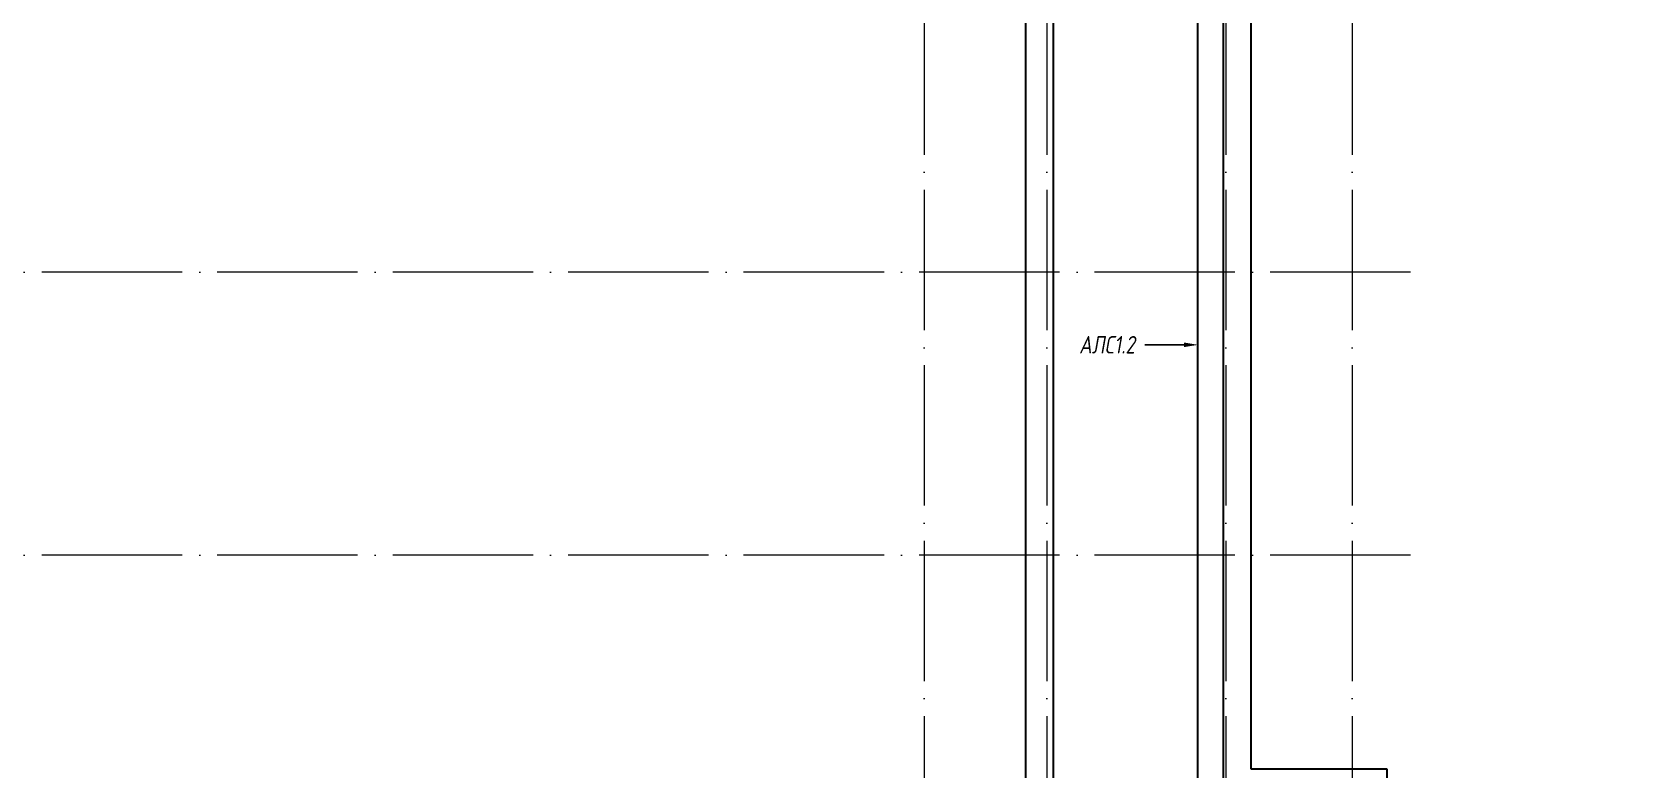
# Model space of a CAD drawing. Header units: millimetres. Extents: x -259793 to 1187961, y -549744 to 43070.
# Drawn here: x -220028 to -197300, y -788 to 9718 of the extents above; entities that cross this region are included whole.
import ezdxf
from ezdxf import colors
from ezdxf.entities.mleader import LeaderData, LeaderLine
from ezdxf.math import Vec2, Vec3

# ---------------------------------------------------------------- set-up
doc = ezdxf.new("R2010")
doc.units = ezdxf.units.MM
doc.linetypes.add('ADSK_Линия сетки', pattern=[25, 20, -2.5, 0, -2.5])
for name, color, linetype, lineweight in [('RC-Выноски', 7, 'Continuous', 0), ('лс', 5, 'Continuous', 30), ('Оси', 252, 'Continuous', 9), ('Стены наружные', 7, 'Continuous', 18)]:
    doc.layers.add(name, color=color, linetype=linetype, lineweight=lineweight)
doc.styles.add('RubezhCAD', font='', dxfattribs={"oblique": 10})
doc.styles.get('RubezhCAD').set_extended_font_data('GOST type A')

# ---------------------------------------------------------------- blocks, each defined once
blk = doc.blocks.new('подвал')
at = {"layer": 'Оси', "color": 251, "linetype": 'ADSK_Линия сетки', "ltscale": 100, "true_color": 0x636466}
for p, q in [((-207317, 29968), (-207317, -28468)), ((-205567, 29968), (-205567, -28468)), ((-203017, 29968), (-203017, -28468)), ((-201217, 29968), (-201217, -28468)), ((-200387, 6292), (-244528, 6292)), ((-200387, 2262), (-244528, 2262))]:
    blk.add_line(p, q, dxfattribs=at)
at = {"layer": 'Стены наружные', "color": 251, "lineweight": 30, "true_color": 0x636466}
for p, q in [((-205472, -5788), (-205472, 10987)), ((-203057, 10987), (-203057, -5788)), ((-205872, 10412), (-205872, -5788)), ((-202657, -788), (-202657, 10412)), ((-200719, -788), (-202657, -788)), ((-200719, -1038), (-200719, -788))]:
    blk.add_line(p, q, dxfattribs=at)

msp = doc.modelspace()

# ---------------------------------------------------------------- linework, layer by layer
at = {"layer": 'лс'}
msp.add_lwpolyline([(-233535.73645, -6873.94998), (-203414.67503, -6873.94998), (-203414.67503, 18009.15827), (-185976.67718, 18009.15827)], dxfattribs=at)

# ---------------------------------------------------------------- block references
msp.add_blockref('подвал', (0, 0))

# ---------------------------------------------------------------- next in the draw order: leaders
at = {"layer": 'RC-Выноски', "ltscale": 0.01}
ml = msp.add_multileader_mtext('Standard', dxfattribs=at)
ml.set_content('АЛС1.2', color=256, style='RubezhCAD')
ml.set_leader_properties()
ml.build(insert=Vec2(0, 0))
ml.multileader.update_dxf_attribs({"has_text_frame": 1, "text_right_attachment_type": 2, "dogleg_length": 2, "arrow_head_size": 200, "scale": 100})
ctx = ml.context
ctx.base_point, ctx.scale, ctx.char_height, ctx.arrow_head_size, ctx.landing_gap_size, ctx.plane_origin = Vec3(-205247.2864, 5259.16675), 100, 250, 200, 100, Vec3(-248782.68976, -180714.12289)
ctx.right_attachment, ctx.text_align_type = 2, 1
notes = []
notes.append((ctx, [(1, (1, 1, 0), (-203971.62291, 5259.16675), (-1, 0), 200, [(0, [(-203414.67503, 5257.98886)], 0, [])])]))
ctx.mtext.insert, ctx.mtext.alignment, ctx.mtext.flow_direction = Vec3(-204709.45466, 5384.16675), 2, 5
ctx.mtext.has_bg_fill, ctx.mtext.bg_color, ctx.mtext.bg_scale_factor, ctx.mtext.bg_transparency, ctx.mtext.use_window_bg_color = 1, -1027028792, 1.5, 0, 1
for ctx, leaders in notes:
    for number, flags, end, landing, length, lines in leaders:
        leader = LeaderData()
        leader.index, (leader.has_last_leader_line, leader.has_dogleg_vector, leader.attachment_direction) = number, flags
        leader.last_leader_point, leader.dogleg_vector, leader.dogleg_length = Vec3(end), Vec3(landing), length
        for number, points, colour, breaks in lines:
            line = LeaderLine()
            line.index, line.vertices, line.color, line.breaks = number, Vec3.list(points), colors.encode_raw_color(colour), breaks
            leader.lines.append(line)
        ctx.leaders.append(leader)

doc.saveas('drawing.dxf')
